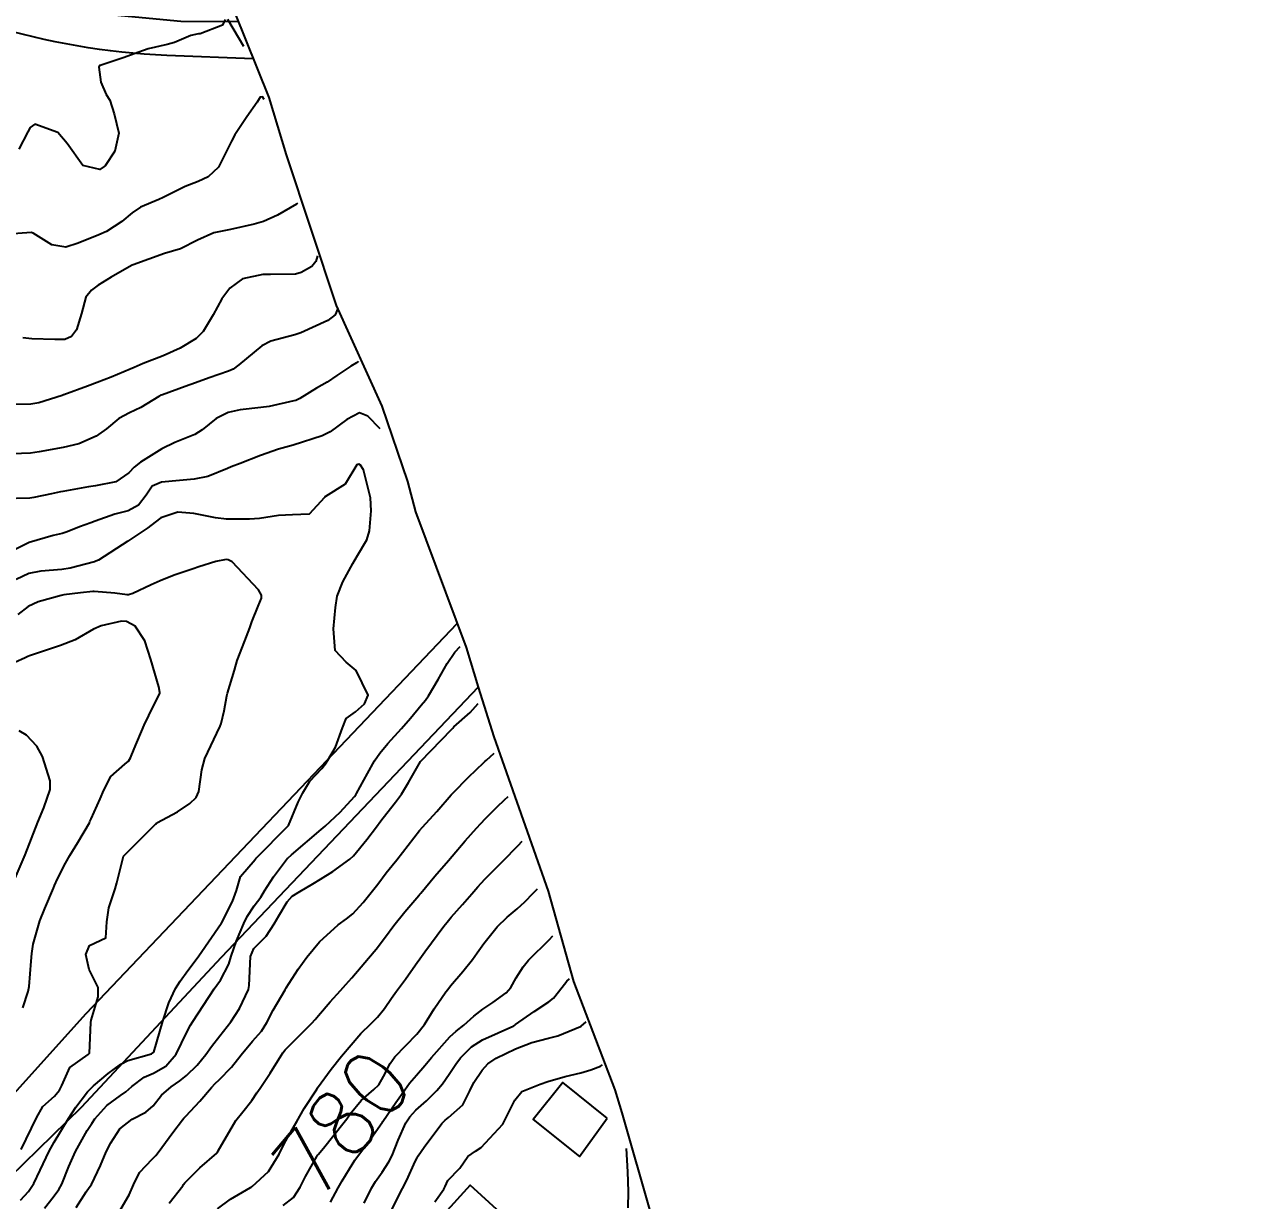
# Model space of a CAD drawing. Header units: metres. Extents: x 318500 to 325275, y 7408834 to 7428799.
# Drawn here: x 322307.4 to 322382.2, y 7422587.5 to 7422659.1 of the extents above; entities that cross this region are included whole.
import ezdxf
from ezdxf.enums import TextEntityAlignment as Align

# ---------------------------------------------------------------- set-up
doc = ezdxf.new("R2010")
doc.units = ezdxf.units.M
doc.header["$MEASUREMENT"] = 0
for name, color, linetype in [('Area', 45, 'Continuous'), ('Cotas', 45, 'Continuous'), ('Curvas de Nivel 1m', 11, 'Continuous'), ('Curvas de Nivel 5m', 15, 'Continuous'), ('Edificações', 30, 'Continuous'), ('Vias Primárias', 230, 'Continuous'), ('Vias Secundárias', 230, 'Continuous')]:
    doc.layers.add(name, color=color, linetype=linetype)
doc.styles.add('Style-STANDARD', font='STANDARD.shx')

msp = doc.modelspace()

# ---------------------------------------------------------------- linework, layer by layer
at = {"layer": 'Area'}
msp.add_lwpolyline([(322319.461, 7422661.652), (322322.266, 7422654.661), (322323.324, 7422651.177), (322326.359, 7422642.015), (322329.142, 7422635.891), (322330.704, 7422631.3), (322331.188, 7422629.451), (322334.283, 7422621.198), (322335.016, 7422618.778), (322335.957, 7422615.76), (322339.275, 7422606.371), (322340.821, 7422600.858), (322343.339, 7422594.26), (322343.759, 7422592.865), (322345.558, 7422586.567)], dxfattribs=at)
at = {"layer": 'Curvas de Nivel 1m', "flags": 128}
for points, elevation in [([(322319.606, 7422659.41), (322319.44, 7422659.08), (322318.092, 7422658.555), (322317.996, 7422658.536), (322317.514, 7422658.446), (322316.519, 7422658.02), (322316.081, 7422657.891), (322314.929, 7422657.625), (322314.073, 7422657.327), (322313.465, 7422657.103), (322312.062, 7422656.644), (322311.973, 7422656.609), (322311.915, 7422656.521), (322312.051, 7422655.605), (322312.377, 7422654.849), (322312.598, 7422654.512), (322312.858, 7422653.677), (322313.149, 7422652.503), (322312.891, 7422651.404), (322312.305, 7422650.515), (322311.978, 7422650.279), (322310.94, 7422650.53), (322310, 7422651.873), (322309.42, 7422652.549), (322308.017, 7422653.053), (322307.747, 7422652.841), (322307.606, 7422652.576), (322307.045, 7422651.534)], 781), ([(322320.74, 7422657.77), (322319.771, 7422659.412)], 781), ([(322324.01, 7422648.23), (322323.957, 7422648.173), (322322.806, 7422647.513), (322321.941, 7422647.132), (322321.372, 7422646.955), (322319.933, 7422646.637), (322319.744, 7422646.601), (322318.921, 7422646.425), (322317.925, 7422645.983), (322316.901, 7422645.469), (322315.917, 7422645.174), (322314.017, 7422644.488), (322313.944, 7422644.455), (322313.909, 7422644.438), (322312.665, 7422643.742), (322311.891, 7422643.245), (322311.47, 7422642.941), (322311.139, 7422642.527), (322310.867, 7422641.528), (322310.556, 7422640.533), (322310.254, 7422640.127), (322309.844, 7422639.942), (322309.244, 7422639.949), (322307.844, 7422639.974), (322307.299, 7422640.032)], 779), ([(322325.24, 7422645.03), (322325.128, 7422644.692), (322324.883, 7422644.391), (322324.242, 7422644.018), (322323.903, 7422643.921), (322322.378, 7422643.9), (322321.903, 7422643.894), (322320.672, 7422643.625), (322319.89, 7422643.074), (322319.418, 7422642.417), (322318.885, 7422641.444), (322318.271, 7422640.434), (322317.846, 7422640.005), (322316.878, 7422639.412), (322315.835, 7422638.953), (322314.627, 7422638.478), (322314.067, 7422638.245), (322313.825, 7422638.14), (322312.672, 7422637.652), (322311.812, 7422637.322), (322311.227, 7422637.108), (322309.801, 7422636.574), (322309.772, 7422636.569), (322309.688, 7422636.542), (322308.266, 7422636.09), (322307.791, 7422635.997), (322306.408, 7422635.974)], 778), ([(322326.47, 7422641.82), (322326.308, 7422641.446), (322325.861, 7422641.088), (322324.221, 7422640.354), (322323.849, 7422640.223), (322322.386, 7422639.833), (322321.842, 7422639.565), (322320.437, 7422638.401), (322320.098, 7422638.134), (322319.824, 7422638.012), (322318.639, 7422637.606), (322317.813, 7422637.308), (322317.174, 7422637.082), (322315.802, 7422636.579), (322315.719, 7422636.543), (322315.572, 7422636.463), (322314.47, 7422635.8), (322313.785, 7422635.479), (322313.149, 7422635.13), (322312.381, 7422634.511), (322311.765, 7422634.059), (322310.696, 7422633.595), (322309.758, 7422633.36), (322308.291, 7422633.097), (322307.755, 7422633.028), (322306.119, 7422632.96)], 777), ([(322327.71, 7422638.62), (322327.691, 7422638.587), (322327.612, 7422638.524), (322327.271, 7422638.308), (322326.399, 7422637.743), (322325.815, 7422637.349), (322325.173, 7422636.977), (322324.151, 7422636.355), (322323.919, 7422636.237), (322323.798, 7422636.198), (322322.3, 7422635.867), (322321.791, 7422635.794), (322320.535, 7422635.652), (322319.786, 7422635.491), (322319.065, 7422635.137), (322318.206, 7422634.433), (322317.767, 7422634.148), (322316.55, 7422633.664), (322315.758, 7422633.283), (322314.45, 7422632.48), (322314.064, 7422632.167), (322313.74, 7422631.822), (322312.951, 7422631.282), (322311.728, 7422631.033), (322311.287, 7422630.964), (322309.722, 7422630.698), (322309.594, 7422630.67), (322309.038, 7422630.55), (322307.969, 7422630.314), (322307.716, 7422630.284), (322306.074, 7422630.235)], 776), ([(322307.145, 7422587.558), (322307.632, 7422588.084), (322307.957, 7422588.558), (322308.352, 7422589.373), (322308.892, 7422590.544), (322309.195, 7422591.084), (322310.076, 7422592.527), (322310.52, 7422593.221), (322311.234, 7422594.143), (322311.414, 7422594.332), (322311.606, 7422594.506), (322312.486, 7422595.263), (322313.26, 7422595.839), (322313.696, 7422596.051), (322315.126, 7422596.462), (322315.271, 7422596.571), (322315.826, 7422598.452), (322316.188, 7422599.566), (322316.596, 7422600.441), (322316.874, 7422600.89), (322317.337, 7422601.537), (322317.729, 7422602.049), (322318.005, 7422602.43), (322319.37, 7422604.384), (322319.386, 7422604.41), (322320.057, 7422605.733), (322320.295, 7422606.397), (322320.55, 7422607.256), (322321.429, 7422608.285), (322321.474, 7422608.334), (322321.508, 7422608.379), (322323.45, 7422610.34), (322323.464, 7422610.36), (322324.05, 7422611.773), (322324.345, 7422612.347), (322324.772, 7422613.059), (322325.502, 7422613.822), (322325.728, 7422614.106), (322325.861, 7422614.325), (322326.325, 7422615.124), (322326.752, 7422616.312), (322326.976, 7422616.871), (322327.545, 7422617.285), (322328.091, 7422617.756), (322328.31, 7422618.293), (322327.582, 7422619.789), (322326.975, 7422620.309), (322326.298, 7422621.02), (322326.204, 7422622.321), (322326.324, 7422623.625), (322326.426, 7422624.318), (322326.768, 7422625.198), (322327.392, 7422626.304), (322327.675, 7422626.785), (322328.239, 7422627.739), (322328.405, 7422628.293), (322328.497, 7422629.503), (322328.468, 7422630.293), (322328.03, 7422632.013), (322327.849, 7422632.299), (322327.751, 7422632.352), (322327.628, 7422632.302), (322326.919, 7422631.125), (322325.721, 7422630.387), (322325.684, 7422630.367), (322325.654, 7422630.331), (322324.733, 7422629.316), (322323.704, 7422629.266), (322322.85, 7422629.221), (322321.7, 7422629.046), (322321.087, 7422629.002), (322319.699, 7422629.003), (322319.03, 7422629.09), (322317.704, 7422629.356), (322316.729, 7422629.425), (322315.699, 7422629.089), (322315.348, 7422628.812), (322314.913, 7422628.472), (322313.682, 7422627.663), (322311.893, 7422626.517), (322311.749, 7422626.439), (322311.668, 7422626.41), (322310.183, 7422626.014), (322309.661, 7422625.934), (322308.387, 7422625.831), (322307.657, 7422625.694), (322306.901, 7422625.332)], 774), ([(322307.191, 7422590.633), (322308.132, 7422592.556), (322308.522, 7422593.249), (322309.23, 7422593.89), (322309.529, 7422594.242), (322309.661, 7422594.534), (322310.162, 7422595.621), (322311.269, 7422596.429), (322311.318, 7422596.461), (322311.355, 7422596.509), (322311.429, 7422598.368), (322311.449, 7422598.508), (322311.881, 7422599.934), (322311.872, 7422600.504), (322311.336, 7422601.602), (322311.126, 7422602.513), (322311.355, 7422603.045), (322312.341, 7422603.519), (322312.407, 7422604.5), (322312.533, 7422605.348), (322312.915, 7422606.495), (322313.026, 7422606.875), (322313.43, 7422608.49), (322315.395, 7422610.461), (322315.423, 7422610.487), (322315.451, 7422610.513), (322316.711, 7422611.198), (322317.469, 7422611.704), (322317.847, 7422612.062), (322318.005, 7422612.432), (322318.189, 7422613.74), (322318.369, 7422614.427), (322319.095, 7422615.985), (322319.311, 7422616.413), (322319.368, 7422616.577), (322319.544, 7422617.332), (322319.718, 7422618.248), (322319.76, 7422618.407), (322320.173, 7422619.809), (322320.344, 7422620.399), (322320.813, 7422621.603), (322321.123, 7422622.387), (322321.242, 7422622.76), (322321.63, 7422623.708), (322321.825, 7422624.191), (322321.821, 7422624.378), (322321.645, 7422624.711), (322320.046, 7422626.404), (322319.795, 7422626.532), (322319.671, 7422626.542), (322319.042, 7422626.419), (322318.001, 7422626.099), (322317.663, 7422625.99), (322316.516, 7422625.592), (322315.652, 7422625.252), (322315.108, 7422625.008), (322313.994, 7422624.485), (322313.722, 7422624.406), (322313.639, 7422624.406), (322312.887, 7422624.501), (322311.641, 7422624.611), (322311.551, 7422624.611), (322310.813, 7422624.528), (322309.787, 7422624.39), (322309.637, 7422624.354), (322308.22, 7422623.973), (322307.627, 7422623.698), (322306.988, 7422623.211)], 773), ([(322307.301, 7422599.27), (322307.618, 7422600.263), (322307.675, 7422600.565), (322307.799, 7422602.107), (322307.837, 7422602.563), (322307.928, 7422603.134), (322308.328, 7422604.556), (322308.628, 7422605.304), (322309.168, 7422606.543), (322309.234, 7422606.711), (322309.409, 7422607.11), (322309.897, 7422608.059), (322310.164, 7422608.533), (322310.639, 7422609.327), (322311.346, 7422610.521), (322311.38, 7422610.592), (322311.454, 7422610.765), (322312.005, 7422611.979), (322312.235, 7422612.509), (322312.647, 7422613.348), (322313.504, 7422614.087), (322313.72, 7422614.273), (322313.856, 7422614.485), (322314.067, 7422615.033), (322314.678, 7422616.473), (322314.958, 7422617.05), (322315.557, 7422618.248), (322315.63, 7422618.388), (322315.638, 7422618.459), (322315.565, 7422618.797), (322315.091, 7422620.467), (322314.722, 7422621.594), (322314.136, 7422622.482), (322313.614, 7422622.771), (322313.304, 7422622.805), (322312.064, 7422622.513), (322311.608, 7422622.31), (322310.478, 7422621.655), (322309.598, 7422621.312), (322307.708, 7422620.685), (322307.591, 7422620.643), (322307.431, 7422620.572), (322306.18, 7422619.992)], 772), ([(322310.548, 7422587.11), (322311.153, 7422588.056), (322311.344, 7422588.321), (322311.471, 7422588.507), (322312.014, 7422589.665), (322312.364, 7422590.498), (322312.65, 7422591.04), (322313.204, 7422591.892), (322313.95, 7422592.479), (322314.777, 7422592.907), (322315.223, 7422593.297), (322315.742, 7422593.943), (322316.326, 7422594.444), (322316.862, 7422594.82), (322317.251, 7422595.133), (322317.91, 7422595.773), (322318.443, 7422596.418), (322318.779, 7422596.911), (322319.282, 7422597.563), (322319.957, 7422598.4), (322320.476, 7422599.219), (322321.036, 7422600.384), (322321.08, 7422600.628), (322321.164, 7422602.383), (322321.355, 7422602.876), (322322.109, 7422603.626), (322322.597, 7422604.368), (322322.877, 7422604.865), (322323.39, 7422605.708), (322323.692, 7422606.06), (322324.148, 7422606.349), (322324.941, 7422606.803), (322325.411, 7422607.086), (322326.171, 7422607.566), (322327.205, 7422608.303), (322327.432, 7422608.521), (322328.226, 7422609.508), (322328.828, 7422610.286), (322329.097, 7422610.642), (322329.462, 7422611.111), (322329.975, 7422611.769), (322330.337, 7422612.267), (322330.773, 7422612.978), (322331.51, 7422614.25), (322333.403, 7422616.222), (322333.464, 7422616.288), (322333.532, 7422616.361), (322334.521, 7422617.234), (322334.851, 7422617.607), (322335.02, 7422617.79)], 776), ([(322306.83, 7422607.154), (322307.43, 7422608.57), (322308.206, 7422610.559), (322308.574, 7422611.443), (322308.964, 7422612.548), (322308.964, 7422613.072), (322308.491, 7422614.555), (322308.147, 7422615.192), (322307.523, 7422615.863), (322307.07, 7422616.119)], 771), ([(322313.135, 7422586.811), (322313.759, 7422587.873), (322314.024, 7422588.477), (322314.404, 7422589.24), (322315.184, 7422590.061), (322315.382, 7422590.262), (322315.529, 7422590.455), (322316.425, 7422591.664), (322317.015, 7422592.433), (322317.103, 7422592.541), (322317.213, 7422592.659), (322318.068, 7422593.581), (322318.789, 7422594.415), (322319.01, 7422594.646), (322319.247, 7422594.876), (322320.005, 7422595.653), (322320.581, 7422596.39), (322321.279, 7422597.231), (322321.82, 7422597.839), (322322.157, 7422598.371), (322322.542, 7422599.127), (322323.257, 7422600.361), (322323.276, 7422600.405), (322323.322, 7422600.48), (322324.065, 7422601.623), (322324.578, 7422602.342), (322325.359, 7422603.269), (322326.494, 7422604.313), (322327.004, 7422604.677), (322327.38, 7422604.977), (322328.015, 7422605.67), (322328.504, 7422606.289), (322328.898, 7422606.795), (322329.418, 7422607.471), (322329.78, 7422607.92), (322330.056, 7422608.271), (322331.448, 7422610.048), (322331.622, 7422610.247), (322332.49, 7422611.209), (322333.378, 7422612.222), (322333.425, 7422612.276), (322333.482, 7422612.338), (322334.415, 7422613.292), (322335.356, 7422614.202), (322335.435, 7422614.277), (322335.511, 7422614.345), (322335.98, 7422614.77)], 777), ([(322316.213, 7422587.375), (322317.027, 7422588.432), (322317.086, 7422588.506), (322317.163, 7422588.599), (322318.068, 7422589.529), (322319.097, 7422590.411), (322319.137, 7422590.464), (322319.192, 7422590.563), (322320.26, 7422592.394), (322320.682, 7422592.924), (322321.229, 7422593.615), (322321.534, 7422594.077), (322321.735, 7422594.375), (322322.343, 7422595.28), (322323.013, 7422596.363), (322323.117, 7422596.516), (322323.273, 7422596.705), (322324.89, 7422598.336), (322325.084, 7422598.542), (322325.297, 7422598.794), (322326.002, 7422599.627), (322326.628, 7422600.31), (322326.959, 7422600.672), (322327.332, 7422601.093), (322327.885, 7422601.751), (322328.344, 7422602.29), (322328.804, 7422602.837), (322329.363, 7422603.581), (322329.88, 7422604.272), (322330.549, 7422605.096), (322331.398, 7422606.098), (322331.467, 7422606.181), (322331.525, 7422606.248), (322332.376, 7422607.275), (322333.196, 7422608.224), (322333.433, 7422608.499), (322334.221, 7422609.433), (322334.912, 7422610.205), (322335.173, 7422610.484), (322335.459, 7422610.792), (322336.16, 7422611.5), (322336.605, 7422611.925), (322336.83, 7422612.13)], 778), ([(322319.139, 7422587.022), (322319.94, 7422587.607), (322321.159, 7422588.314), (322321.201, 7422588.337), (322321.257, 7422588.379), (322322.241, 7422589.297), (322322.899, 7422590.354), (322323.196, 7422590.989), (322323.689, 7422591.861), (322323.977, 7422592.342), (322324.426, 7422593.138), (322325.204, 7422594.331), (322325.218, 7422594.353), (322325.241, 7422594.381), (322326.059, 7422595.517), (322326.685, 7422596.309), (322327.277, 7422597.017), (322327.879, 7422597.699), (322328.475, 7422598.288), (322328.879, 7422598.701), (322329.304, 7422599.226), (322329.745, 7422599.842), (322330.045, 7422600.269), (322330.583, 7422601.009), (322331.347, 7422602.075), (322331.42, 7422602.177), (322331.469, 7422602.248), (322331.773, 7422602.662), (322332.924, 7422604.227), (322333.124, 7422604.474), (322333.378, 7422604.771), (322334.053, 7422605.55), (322334.624, 7422606.208), (322334.983, 7422606.627), (322335.413, 7422607.094), (322335.968, 7422607.645), (322336.508, 7422608.184), (322337.44, 7422609.151), (322337.69, 7422609.41)], 779), ([(322326.033, 7422587.431), (322326.481, 7422588.31), (322326.738, 7422588.735), (322327.177, 7422589.456), (322327.5, 7422589.982), (322327.724, 7422590.295), (322328.359, 7422591.128), (322329.163, 7422592.28), (322329.185, 7422592.305), (322329.211, 7422592.341), (322330.006, 7422593.491), (322330.545, 7422594.26), (322330.829, 7422594.674), (322331.254, 7422595.17), (322331.764, 7422595.741), (322332.172, 7422596.236), (322333.283, 7422597.49), (322333.665, 7422597.837), (322334.142, 7422598.211), (322334.751, 7422598.753), (322335.305, 7422599.18), (322335.912, 7422599.59), (322336.713, 7422600.179), (322337.001, 7422600.499), (322337.334, 7422601.081), (322337.744, 7422601.764), (322338.075, 7422602.159), (322339.363, 7422603.427), (322339.537, 7422603.617), (322339.56, 7422603.64)], 781), ([(322328.063, 7422587.379), (322328.513, 7422588.286), (322328.757, 7422588.694), (322329.175, 7422589.261), (322329.581, 7422589.877), (322329.768, 7422590.271), (322330.146, 7422591.213), (322330.618, 7422592.259), (322330.845, 7422592.626), (322331.222, 7422593.027), (322331.875, 7422593.596), (322332.505, 7422594.231), (322332.839, 7422594.634), (322333.255, 7422595.22), (322333.657, 7422595.823), (322333.934, 7422596.213), (322334.602, 7422596.882), (322335.281, 7422597.304), (322337.18, 7422598.172), (322337.25, 7422598.211), (322337.291, 7422598.238), (322338.425, 7422599.031), (322339.312, 7422599.616), (322339.601, 7422599.852), (322340.134, 7422600.515), (322340.412, 7422600.873), (322340.57, 7422601.03)], 782), ([(322329.664, 7422586.791), (322330.406, 7422588.261), (322330.66, 7422588.765), (322331.185, 7422589.908), (322331.298, 7422590.138), (322331.364, 7422590.247), (322331.726, 7422590.773), (322332.81, 7422592.226), (322333.007, 7422592.429), (322333.215, 7422592.585), (322334.08, 7422593.359), (322334.503, 7422594.207), (322334.741, 7422594.712), (322335.259, 7422595.464), (322335.607, 7422595.852), (322336.104, 7422596.187), (322337.276, 7422596.757), (322338.273, 7422597.149), (322339.283, 7422597.411), (322339.862, 7422597.556), (322341.231, 7422598.121), (322341.274, 7422598.137), (322341.58, 7422598.41)], 783), ([(322332.368, 7422587.447), (322332.913, 7422588.224), (322332.998, 7422588.387), (322333.168, 7422588.752), (322333.896, 7422589.496), (322334.386, 7422590.208), (322334.857, 7422590.54), (322335.196, 7422590.758), (322336.504, 7422592.181), (322337.235, 7422593.639), (322337.679, 7422594.163), (322338.777, 7422594.617), (322339.25, 7422594.781), (322340.306, 7422595.078), (322341.258, 7422595.304), (322341.877, 7422595.494), (322342.455, 7422595.712), (322342.58, 7422595.79)], 784)]:
    msp.add_lwpolyline(points, dxfattribs=dict(at, elevation=elevation))
at = {"layer": 'Curvas de Nivel 5m', "flags": 128}
for points, elevation in [([(322321.98, 7422654.54), (322321.876, 7422654.719), (322321.733, 7422654.695), (322321.553, 7422654.387), (322320.925, 7422653.498), (322320.205, 7422652.407), (322320.006, 7422652.017), (322319.212, 7422650.422), (322318.578, 7422649.834), (322317.977, 7422649.564), (322317.173, 7422649.247), (322315.963, 7422648.636), (322315.842, 7422648.581), (322315.582, 7422648.466), (322314.449, 7422647.986), (322313.947, 7422647.646), (322313.322, 7422647.117), (322312.393, 7422646.513), (322311.928, 7422646.302), (322310.66, 7422645.795), (322309.92, 7422645.565), (322309.069, 7422645.7), (322307.928, 7422646.417), (322307.813, 7422646.456), (322305.926, 7422646.315)], 780), ([(322329.04, 7422634.51), (322328.299, 7422635.272), (322327.788, 7422635.482), (322327.014, 7422635.079), (322325.995, 7422634.327), (322325.769, 7422634.195), (322325.514, 7422634.081), (322323.761, 7422633.505), (322322.868, 7422633.26), (322321.755, 7422632.888), (322320.521, 7422632.398), (322319.968, 7422632.185), (322319.745, 7422632.082), (322318.557, 7422631.608), (322317.735, 7422631.447), (322316.823, 7422631.36), (322315.732, 7422631.266), (322315.179, 7422631.018), (322314.8, 7422630.474), (322314.343, 7422629.848), (322313.705, 7422629.506), (322312.905, 7422629.299), (322311.695, 7422628.875), (322311.436, 7422628.78), (322310.747, 7422628.529), (322309.997, 7422628.227), (322309.686, 7422628.124), (322309.151, 7422628.014), (322307.68, 7422627.582), (322305.703, 7422626.6)], 775), ([(322308.622, 7422587.064), (322309.148, 7422587.741), (322309.488, 7422588.202), (322309.673, 7422588.532), (322310.105, 7422589.597), (322310.498, 7422590.52), (322311.203, 7422591.789), (322311.489, 7422592.226), (322311.685, 7422592.505), (322312.407, 7422593.313), (322313.232, 7422593.929), (322313.566, 7422594.154), (322313.935, 7422594.48), (322314.679, 7422595.039), (322315.252, 7422595.288), (322316.005, 7422595.702), (322316.629, 7422596.44), (322317.284, 7422597.781), (322317.503, 7422598.212), (322317.644, 7422598.426), (322318.296, 7422599.429), (322318.944, 7422600.414), (322319.104, 7422600.633), (322319.328, 7422600.943), (322319.831, 7422601.914), (322319.983, 7422602.4), (322320.312, 7422603.348), (322320.743, 7422604.389), (322320.952, 7422604.811), (322321.386, 7422605.459), (322321.782, 7422605.989), (322322.016, 7422606.374), (322322.547, 7422607.235), (322323.412, 7422608.36), (322323.43, 7422608.379), (322323.644, 7422608.569), (322325.448, 7422610.118), (322325.699, 7422610.326), (322326.613, 7422611.163), (322327.477, 7422612.117), (322327.558, 7422612.22), (322327.61, 7422612.299), (322328.268, 7422613.523), (322328.702, 7422614.288), (322329.03, 7422614.769), (322329.521, 7422615.356), (322330.342, 7422616.268), (322330.902, 7422616.897), (322331.551, 7422617.673), (322331.809, 7422617.993), (322331.988, 7422618.244), (322332.573, 7422619.237), (322333.133, 7422620.227), (322333.597, 7422620.911), (322333.92, 7422621.25)], 775), ([(322323.143, 7422587.227), (322323.769, 7422587.725), (322324.178, 7422588.34), (322324.511, 7422588.995), (322325.188, 7422590.203), (322325.237, 7422590.282), (322325.267, 7422590.329), (322325.594, 7422590.724), (322326.859, 7422592.305), (322327.012, 7422592.504), (322327.218, 7422592.8), (322327.896, 7422593.627), (322328.652, 7422594.286), (322328.956, 7422594.571), (322329.252, 7422595.073), (322329.661, 7422595.877), (322329.948, 7422596.27), (322331.284, 7422597.653), (322331.736, 7422598.243), (322332.331, 7422599.208), (322333.045, 7422600.224), (322333.165, 7422600.38), (322333.326, 7422600.592), (322334.083, 7422601.468), (322334.662, 7422602.207), (322334.953, 7422602.605), (322335.36, 7422603.175), (322336.176, 7422604.188), (322336.785, 7422604.773), (322337.387, 7422605.292), (322337.85, 7422605.706), (322338.364, 7422606.23), (322338.62, 7422606.5)], 780), ([(322344.142, 7422587.083), (322344.165, 7422588.075), (322344.115, 7422589.279), (322344.04, 7422590.7)], 785)]:
    msp.add_lwpolyline(points, dxfattribs=dict(at, elevation=elevation))
at = {"layer": 'Edificações'}
for points in [[(322342.861, 7422592.544), (322340.168, 7422594.71), (322338.368, 7422592.473), (322341.178, 7422590.212)], [(322342.268, 7422583.807), (322340.101, 7422585.777), (322338.916, 7422584.472), (322334.526, 7422588.462), (322329.711, 7422583.163), (322332.944, 7422580.124), (322331.264, 7422578.338), (322334.258, 7422575.522), (322336.007, 7422577.382), (322338.397, 7422575.134), (322336.84, 7422573.478), (322338.107, 7422572.287), (322341.81, 7422576.973), (322341.087, 7422577.695), (322342.795, 7422579.73), (322340.508, 7422581.934)]]:
    msp.add_lwpolyline(points, close=True, dxfattribs=at)
at = {"layer": 'Vias Primárias'}
for points in [[(323715.644, 7420145.548, 0), (323709.04, 7420132.939)], [(323831.088, 7420001.787, 0), (323833.844, 7420008.443, 0.220888)]]:
    msp.add_lwpolyline(points, format="xyb", dxfattribs=at)
at = {"layer": 'Vias Secundárias'}
for points in [[(322321.322, 7422657.016), (322316.053, 7422657.234, -0.063725), (322305.277, 7422659.07, -0.096347), (322301.359, 7422661.151), (322298.294, 7422664.712), (322294.865, 7422671.199), (322297.192, 7422671.934), (322299.763, 7422667.16), (322301.845, 7422664.467), (322303.559, 7422662.754), (322305.274, 7422661.775), (322307.968, 7422660.551), (322310.294, 7422659.939), (322316.907, 7422659.327), (322320.403, 7422659.305)], [(322213.773, 7422567.95), (322233.108, 7422569.868), (322245.705, 7422570.947), (322260.006, 7422571.791), (322270.684, 7422572.511), (322282.585, 7422573.714, 0.114593), (322287.503, 7422575.392), (322291.947, 7422578.281), (322296.866, 7422583.077), (322311.15, 7422598.921), (322333.737, 7422622.653)], [(322335.016, 7422618.778), (322319.367, 7422602.328), (322310.856, 7422593.2), (322303.839, 7422586.371), (322297.803, 7422579.587, -0.075498), (322290.284, 7422573.343, -0.078805), (322286.004, 7422571.609), (322271.519, 7422570.092), (322259.026, 7422569.052), (322245.25, 7422568.261), (322231.153, 7422567.149), (322222.806, 7422566.222), (322215.943, 7422565.666)]]:
    msp.add_lwpolyline(points, format="xyb", dxfattribs=at)

# ---------------------------------------------------------------- texts
at = {"layer": 'Cotas', "style": 'Style-STANDARD'}
msp.add_text('780', height=4, rotation=50.13472, dxfattribs=at).set_placement((322326.719, 7422592.257, 780), align=Align.MIDDLE_CENTER)

doc.saveas('drawing.dxf')
